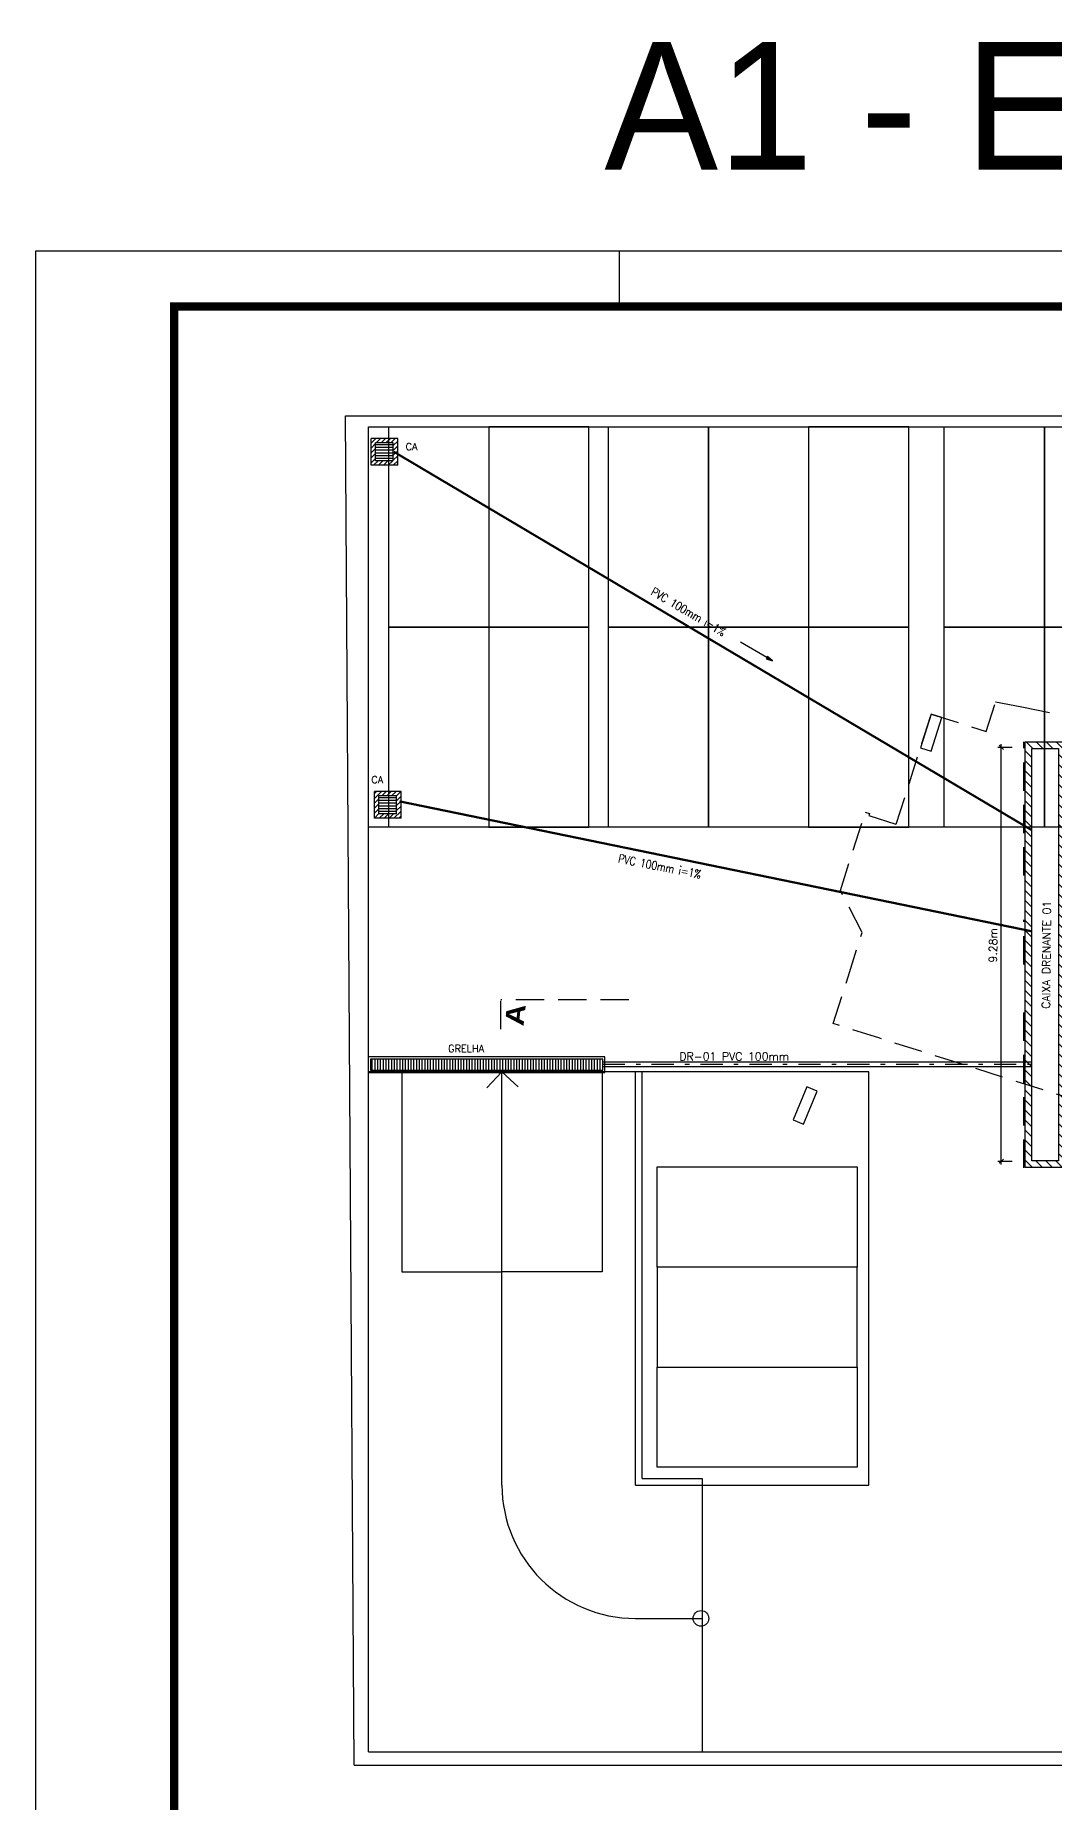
# Model space of a CAD drawing. Header units: inches. Extents: x 752 to 2304, y -3097 to -639.
# Drawn here: x 757.41 to 780.33, y -683.74 to -644 of the extents above; entities that cross this region are included whole.
import ezdxf
from ezdxf.enums import TextEntityAlignment as Align

# ---------------------------------------------------------------- set-up
doc = ezdxf.new("R2010")
doc.units = ezdxf.units.IN
doc.header["$MEASUREMENT"] = 0
doc.linetypes.add('DASHDOT', pattern=[1, 0.5, -0.25, 0, -0.25])
doc.linetypes.add('HIDDEN2', pattern=[4.7625, 3.175, -1.5875])
for name, color, linetype in [('AP', 3, 'Continuous'), ('arq', 9, 'Continuous'), ('cercadura', 9, 'Continuous'), ('DRENAGEM', 3, 'Continuous'), ('DRENO', 3, 'Continuous'), ('INDICACAO', 4, 'Continuous'), ('INDICAÇÕES', 9, 'Continuous'), ('P-AG', 2, 'Continuous'), ('Pilar', 10, 'Continuous'), ('TE-ARQ', 9, 'Continuous'), ('texto arq', 9, 'Continuous'), ('TEXTO-HIDRO', 100, 'Continuous'), ('Vagas', 9, 'Continuous')]:
    doc.layers.add(name, color=color, linetype=linetype)
doc.styles.add('140-125', font='ariblk.TTF', dxfattribs={"height": 0.437})
doc.styles.add('ROMAND', font='romans.shx', dxfattribs={"height": 0.3})
doc.styles.add('ROMANS', font='romans', dxfattribs={"width": 5, "height": 1})
doc.styles.add('Style-ENGINEERING', font='ENGINEERING.shx')
doc.styles.add('SWISS', font='swissb.ttf')
doc.styles.add('TEXTO-HIDRO', font='ROMANS.shx', dxfattribs={"width": 0.8, "height": 0.2})

# ---------------------------------------------------------------- blocks, each defined once
blk = doc.blocks.new('A1-FASE-FORTAL2')
at = {"layer": 'cercadura'}
for p, q in [((0, 0.5945), (0, 0)), ((0.841, 0.5945), (0, 0.5945))]:
    blk.add_line(p, q, dxfattribs=at)
at = {"layer": 'cercadura', "color": 152}
blk.add_line((0.105, 0.5945), (0.105, 0.5845), dxfattribs=at)
at = {"layer": 'cercadura', "color": 152, "const_width": 0.0015}
blk.add_lwpolyline([(0.831, 0.5845), (0.025, 0.5845), (0.025, 0.01), (0.831, 0.01), (0.831, 0.5845)], close=True, dxfattribs=at)
at = {"color": 152, "style": 'ROMAND'}
for p in [(0.67499, 0.04961), (0.67499, 0.04403), (0.67499, 0.03307), (0.67499, 0.02248), (0.67499, 0.01641)]:
    blk.add_attdef('FASE', p, '', height=0.00354, dxfattribs=at)
at = {"color": 152, "style": 'ROMAND', "width": 0.8}
blk.add_attdef('HS-01/15-R01', text='', height=0.00354, dxfattribs=at).set_placement((0.78492, 0.04584), (0.81809, 0.04584), align=Align.FIT)
at = {"color": 152, "style": 'ROMANS'}
for tag, p in [('1/100', (0.79147, 0.0342)), ('?/2008', (0.81053, 0.0342)), ('MES/ANO', (0.79617, 0.0261))]:
    blk.add_attdef(tag, text='', height=0.00197, dxfattribs=at).set_placement(p, align=Align.CENTER)
blk.add_attdef('0107_HS_01_SIT_LEG_R0A', text='', height=0.00174, dxfattribs=at).set_placement((0.78371, 0.01703), (0.82028, 0.01703), align=Align.FIT)
at = {"layer": 'cercadura', "style": 'SWISS'}
for p in [(0.30782, 0.10236), (0.30782, 0.09758), (0.30782, 0.09279), (0.30782, 0.08801), (0.30782, 0.08323), (0.30782, 0.07844), (0.03034, 0.01433)]:
    blk.add_attdef('-', p, '', height=0.0016, dxfattribs=at)
blk = doc.blocks.new('CAG')
h = blk.add_hatch()
h.set_pattern_fill('ANSI31', scale=0.625, angle=-90, style=0)
h.set_pattern_definition([(315, (-117.94965, 58.019945), (0.055242717, 0.055242717), [])])
h.paths.add_polyline_path([(0, 0), (0, 0.6), (-0.6, 0.6), (-0.6, 0)])
h.paths.add_polyline_path([(-0.1, 0.1), (-0.5, 0.1), (-0.5, 0.5), (-0.1, 0.5)], flags=16)
h = blk.add_hatch()
h.set_pattern_fill('ANSI31', scale=0.5, angle=135, style=0)
h.set_pattern_definition([(180, (-18.39543, -54.83026), (4e-16, -0.0625), [])])
h.paths.add_polyline_path([(-0.5, 0.1), (-0.1, 0.1), (-0.1, 0.5), (-0.5, 0.5)])
for p, q in [((-0.601, 0.6), (-0.001, 0.6)), ((-0.6, 0), (-0.6, 0.6)), ((-0.5, 0.5), (-0.1, 0.5)), ((-0.5, 0.1), (-0.5, 0.5)), ((-0.1, 0.1), (-0.1, 0.5)), ((0, 0), (0, 0.6)), ((-0.6, 0), (0, 0)), ((-0.5, 0.1), (-0.1, 0.1))]:
    blk.add_line(p, q)
blk = doc.blocks.new('A$C5B7E71EA')
at = {"layer": 'DRENAGEM'}
blk.add_blockref('CAG', (0.601, -0.6), dxfattribs=at)
blk = doc.blocks.new('IND')
at = {"layer": 'INDICACAO'}
blk.add_hatch(color=0, dxfattribs=at).paths.add_polyline_path([(0, 0), (-0.072, 0.015), (-0.072, -0.015)])
at = {"layer": 'INDICACAO', "color": 0}
blk.add_line((-0.072, 0), (-0.415, 0), dxfattribs=at)
blk.add_lwpolyline([(0, 0), (-0.072, 0.015), (-0.072, -0.015)], close=True, dxfattribs=at)

msp = doc.modelspace()

# ---------------------------------------------------------------- hatches: boundary and pattern name
at = {"layer": 'AP'}
h = msp.add_hatch(dxfattribs=at)
h.set_pattern_fill('ANSI31', color=0, scale=0.05, angle=83.7751, style=0)
h.set_pattern_definition([(135, (780.56638, -665.92713), (-0.112253, -0.112253), [])])
h.paths.add_polyline_path([(779.816, -669.308), (779.816, -660.037), (780.416, -660.037), (780.416, -669.308)], flags=16)
h.paths.add_polyline_path([(779.666, -669.458), (779.666, -659.887), (780.566, -659.887), (780.566, -669.458)])
at = {"layer": 'INDICAÇÕES'}
h = msp.add_hatch(dxfattribs=at)
h.set_pattern_fill('ANSI31', color=256, scale=0.5, angle=45, style=0)
h.set_pattern_definition([(90, (-101.639866, 16.07933), (-0.0625, 1e-17), [])])
h.paths.add_polyline_path([(764.943, -667.273), (770.167, -667.273), (770.167, -667.02), (764.943, -667.02)])

# ---------------------------------------------------------------- linework, layer by layer
at = {"layer": 'AP'}
for points in [[(779.666, -669.458), (779.666, -659.887), (780.566, -659.887), (780.566, -669.458)], [(779.816, -669.308), (779.816, -660.037), (780.416, -660.037), (780.416, -669.308)]]:
    msp.add_lwpolyline(points, close=True, dxfattribs=at)
at = {"layer": 'arq'}
for p, q in [((764.383, -652.556), (856.803, -652.556)), ((764.902, -652.806), (856.383, -652.806)), ((764.902, -682.601), (764.902, -652.806)), ((856.383, -661.806), (764.902, -661.806)), ((771.052, -667.306), (764.902, -667.306)), ((767.902, -667.306), (767.559, -667.67)), ((767.902, -676.601), (767.902, -667.306)), ((767.902, -667.306), (768.266, -667.649)), ((770.902, -676.601), (770.902, -667.306)), ((771.052, -676.451), (771.052, -667.306)), ((776.153, -667.306), (771.052, -667.306)), ((776.153, -676.601), (776.153, -667.306)), ((771.052, -676.451), (772.402, -676.451)), ((772.402, -676.451), (772.402, -676.601)), ((770.902, -676.601), (772.402, -676.601)), ((772.402, -676.601), (772.402, -682.601)), ((772.402, -676.601), (776.153, -676.601)), ((770.902, -679.601), (772.402, -679.601))]:
    msp.add_line(p, q, dxfattribs=at)
at = {"layer": 'arq', "ltscale": 0.3}
for p, q in [((764.902, -682.601), (790.653, -682.601)), ((764.582, -682.901), (791.003, -682.901))]:
    msp.add_line(p, q, dxfattribs=at)
at = {"layer": 'arq'}
msp.add_lwpolyline([(764.582, -682.901), (764.383, -652.556)], dxfattribs=at)
at = {"layer": 'arq', "linetype": 'HIDDEN2', "ltscale": 0.2}
msp.add_lwpolyline([(780.977, -668.001), (776.401, -666.554), (775.352, -666.222), (775.684, -665.173), (776, -664.172), (775.512, -663.231), (776.07, -661.467), (776.165, -661.497), (776.15, -661.545), (776.77, -661.741), (777.554, -659.262), (777.554, -659.262), (778.793, -659.654), (779.004, -658.986), (779.59, -659.097), (781.665, -659.528)], dxfattribs=at)
at = {"layer": 'arq'}
msp.add_circle((772.377, -679.601), 0.176, dxfattribs=at)
msp.add_arc((770.902, -676.601), 3, 180, 270, dxfattribs=at)
at = {"layer": 'DRENO'}
for p, q in [((770.167, -667.085), (779.816, -667.085)), ((770.167, -667.185), (779.816, -667.185))]:
    msp.add_line(p, q, dxfattribs=at)
at = {"layer": 'DRENO', "color": 7, "linetype": 'DASHDOT'}
msp.add_line((770.167, -667.135), (779.816, -667.135), dxfattribs=at)
at = {"layer": 'DRENO', "const_width": 0.05}
for points in [[(765.469, -653.362), (779.816, -661.873)], [(765.598, -661.225), (779.816, -664.148)]]:
    msp.add_lwpolyline(points, dxfattribs=at)
at = {"layer": 'INDICAÇÕES'}
for p, q in [((779.05, -660.01), (779.376, -660.01)), ((779.083, -659.962), (779.18, -660.059)), ((779.05, -669.318), (779.376, -669.318)), ((779.083, -669.366), (779.18, -669.269))]:
    msp.add_line(p, q, dxfattribs=at)
for points in [[(764.893, -667.323), (770.217, -667.323), (770.217, -666.97), (764.893, -666.97)], [(764.943, -667.273), (770.167, -667.273), (770.167, -667.02), (764.943, -667.02)]]:
    msp.add_lwpolyline(points, close=True, dxfattribs=at)
at = {"layer": 'P-AG', "color": 9, "linetype": 'HIDDEN2', "ltscale": 0.2}
for p, q in [((779.637, -662.89), (779.637, -659.89)), ((779.639, -664.891), (779.639, -663.891)), ((770.755, -665.687), (767.878, -665.687)), ((767.878, -666.346), (767.878, -665.687)), ((779.639, -669.467), (779.639, -665.891))]:
    msp.add_line(p, q, dxfattribs=at)
at = {"layer": 'Pilar'}
for points in [[(777.55, -660.1), (777.792, -659.337), (777.554, -659.262), (777.311, -660.024)], [(774.99, -667.744), (774.759, -667.648), (774.452, -668.386), (774.683, -668.482)]]:
    msp.add_lwpolyline(points, close=True, dxfattribs=at)
at = {"layer": 'TEXTO-HIDRO'}
msp.add_line((779.131, -669.39), (779.131, -659.938), dxfattribs=at)
at = {"layer": 'Vagas'}
for points in [[(765.357, -657.306), (765.357, -652.806), (767.607, -652.806), (767.607, -657.306)], [(769.857, -657.306), (769.857, -652.806), (767.607, -652.806), (767.607, -657.306)], [(770.298, -657.306), (770.298, -652.806), (772.548, -652.806), (772.548, -657.306)], [(772.548, -657.306), (772.548, -652.806), (774.798, -652.806), (774.798, -657.306)], [(777.048, -657.306), (777.048, -652.806), (774.798, -652.806), (774.798, -657.306)], [(777.849, -657.306), (777.849, -652.806), (780.099, -652.806), (780.099, -657.306)], [(780.099, -657.306), (780.099, -652.806), (782.349, -652.806), (782.349, -657.306)], [(765.357, -661.806), (765.357, -657.306), (767.607, -657.306), (767.607, -661.806)], [(769.857, -661.806), (769.857, -657.306), (767.607, -657.306), (767.607, -661.806)], [(770.298, -661.806), (770.298, -657.306), (772.548, -657.306), (772.548, -661.806)], [(772.548, -661.806), (772.548, -657.306), (774.798, -657.306), (774.798, -661.806)], [(777.048, -661.806), (777.048, -657.306), (774.798, -657.306), (774.798, -661.806)], [(777.849, -661.806), (777.849, -657.306), (780.099, -657.306), (780.099, -661.806)], [(780.099, -661.806), (780.099, -657.306), (782.349, -657.306), (782.349, -661.806)], [(767.902, -671.806), (767.902, -667.306), (765.652, -667.306), (765.652, -671.806)], [(767.902, -671.806), (767.902, -667.306), (770.152, -667.306), (770.152, -671.806)], [(771.39, -669.448), (775.89, -669.448), (775.89, -671.698), (771.39, -671.698)], [(771.39, -673.948), (775.89, -673.948), (775.89, -671.698), (771.39, -671.698)], [(775.89, -676.198), (771.39, -676.198), (771.39, -673.948), (775.89, -673.948)]]:
    msp.add_lwpolyline(points, close=True, dxfattribs=at)

# ---------------------------------------------------------------- block references
at = {"layer": 'INDICAÇÕES', "color": 7, "xscale": 124.9997536747053, "yscale": 124.9997536747053, "zscale": 124.9997536747105}
msp.add_blockref('A1-FASE-FORTAL2', (757.409, -723.161), dxfattribs=at)
at = {"layer": 'INDICAÇÕES', "xscale": -1}
for p in [(765.559, -653.065), (765.635, -661.003)]:
    msp.add_blockref('A$C5B7E71EA', p, dxfattribs=at)
at = {"layer": 'TEXTO-HIDRO', "xscale": 1.999999999999752, "yscale": 1.999999999999978, "zscale": 2, "rotation": 329.7328800929977}
msp.add_blockref('IND', (773.982, -658.063), dxfattribs=at)

# ---------------------------------------------------------------- texts
at = {"layer": 'TE-ARQ', "style": '140-125'}
msp.add_text('A', height=0.421, rotation=83.7751, dxfattribs=at).set_placement((768.385, -666.289))
at = {"layer": 'texto arq', "color": 1, "linetype": 'Continuous', "lineweight": 30, "style": 'Style-ENGINEERING'}
msp.add_text('A1 - ESCALA DE PLOTAGEM = 1000/125', height=2.86825, rotation=360, dxfattribs=at).set_placement((806.393, -645.585), align=Align.MIDDLE_CENTER)
at = {"layer": 'TEXTO-HIDRO'}
for s, height, style, p in [('CA', 0.16, 'ROMANS', (765.734, -653.327)), ('CA', 0.16, 'ROMANS', (764.966, -660.819)), ('GRELHA', 0.16, 'ROMANS', (766.691, -666.864)), ('DR-01 PVC 100mm', 0.18, 'TEXTO-HIDRO', (771.89, -667.052))]:
    msp.add_text(s, height=height, dxfattribs=dict(at, style=style)).set_placement(p)
at = {"layer": 'TEXTO-HIDRO', "style": 'TEXTO-HIDRO', "width": 0.8}
for rotation, p in [(329.7329, (771.231, -656.568)), (348.822, (770.506, -662.599))]:
    msp.add_text('PVC 100mm i=1%%%', height=0.19, rotation=rotation, dxfattribs=at).set_placement(p)
at = {"layer": 'TEXTO-HIDRO', "style": 'TEXTO-HIDRO'}
for s, p in [('CAIXA DRENANTE 01', (780.225, -665.891)), ('9.28m', (779.031, -664.851))]:
    msp.add_text(s, height=0.18, rotation=89.5165, dxfattribs=at).set_placement(p)

doc.saveas('drawing.dxf')
